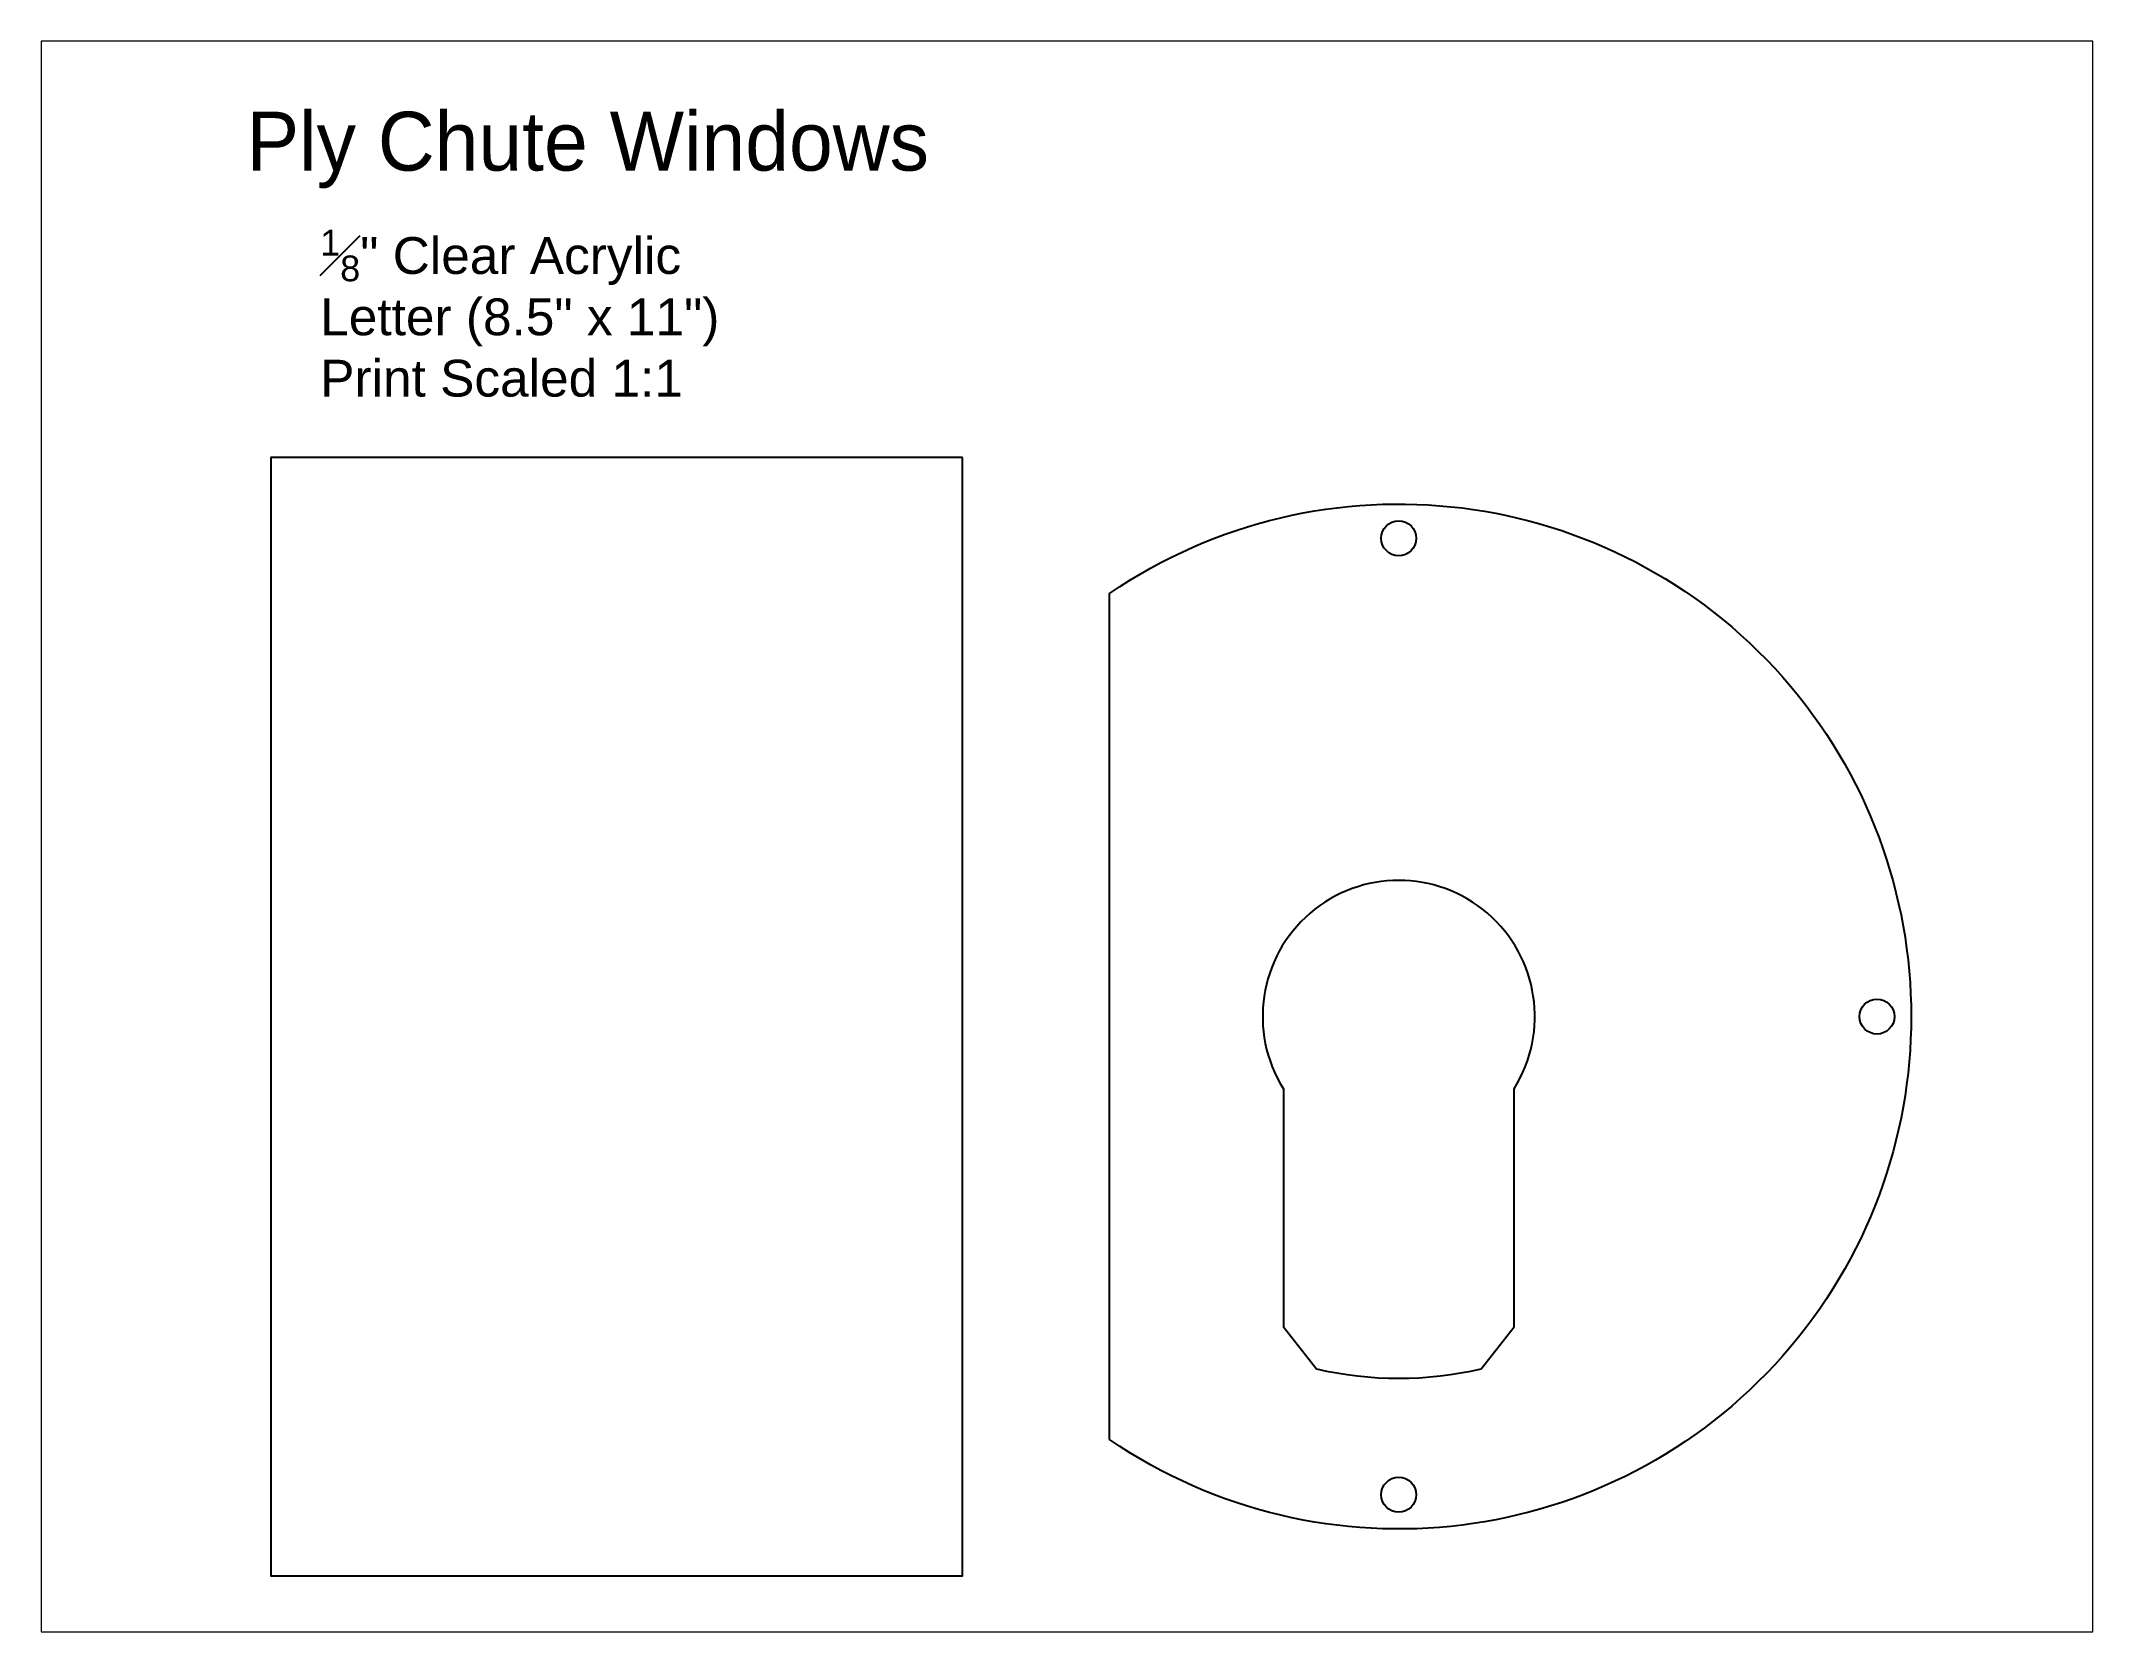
# Paper-space layout '0.125in Acrylic - Ply Chute Window' of a CAD drawing. Header units: millimetres. Extents: x -3 to 275, y -3 to 213.
# The model-space entities are those that its viewports show. They can reach past a viewport. Long polylines and large blocks are cut down to what shows.
import ezdxf

# ---------------------------------------------------------------- set-up
doc = ezdxf.new("R2010")
doc.units = ezdxf.units.MM
doc.header["$MEASUREMENT"] = 0
for name, color, linetype in [('0.125in_Acrylic-T1-0.250_1FL_Contour', 7, 'Continuous'), ('0.125in_Acrylic-T1-0.250_1FL_ThruPocket', 4, 'Continuous'), ('0.125in_Acrylic-T5_0.188in_Drill', 30, 'Continuous')]:
    doc.layers.add(name, color=color, linetype=linetype)
doc.layers.add('AM_VIEWS', color=1, linetype='Continuous', lineweight=15, plot=False)

msp = doc.modelspace()

# ---------------------------------------------------------------- linework, layer by layer
at = {"layer": '0.125in_Acrylic-T1-0.250_1FL_Contour', "linetype": 'Continuous'}
msp.add_lwpolyline([(716.67, 712.09), (716.67, 806.09), (564.67, 806.09), (564.67, 712.09)], close=True, dxfattribs=at)
at = {"layer": '0.125in_Acrylic-T1-0.250_1FL_Contour'}
msp.add_lwpolyline([(583.17, 692.09), (698.17, 692.09, -1.894867)], format="xyb", close=True, dxfattribs=at)
at = {"layer": '0.125in_Acrylic-T1-0.250_1FL_ThruPocket'}
msp.add_lwpolyline([(598.51, 637.11), (630.85, 637.11, 1.807062), (630.85, 668.46), (598.51, 668.46), (592.79, 663.98, 0.115271), (592.79, 641.6)], format="xyb", close=True, dxfattribs=at)
at = {"layer": '0.125in_Acrylic-T5_0.188in_Drill'}
for centre in [(575.67, 652.79), (705.67, 652.79), (640.67, 587.79)]:
    msp.add_circle(centre, 2.38, dxfattribs=at)

# ---------------------------------------------------------------- texts
at = {"linetype": 'Continuous', "attachment_point": 1, "rotation": 270}
for s, width, insert, char_height in [('\\A1;Ply Chute Windows', 256.5651, (763.64, 809.39), 8), ('\\A1;{\\fArial|b0|i0|c0|p34;\\H0.7x;\\S1#8;\\H1.4286x;" Clear Acrylic\\H1x;\\PLetter (8.5" x 11")\\PPrint Scaled 1:1}', 171.1858, (747.6, 799.39), 5)]:
    msp.add_mtext_dynamic_manual_height_columns(s, width=width, gutter_width=1, heights=[0], dxfattribs=dict(at, insert=insert, char_height=char_height))

psp = doc.layouts.new('0.125in Acrylic - Ply Chute Window')

# ---------------------------------------------------------------- viewports
at = {"layer": 'AM_VIEWS', "view_twist_angle": 90}
psp.add_viewport(center=(135.97, 105.33), size=(278.91, 216.2246), view_center_point=(-697.88, 665.14), view_height=216.2246, dxfattribs=at)

doc.saveas('drawing.dxf')
